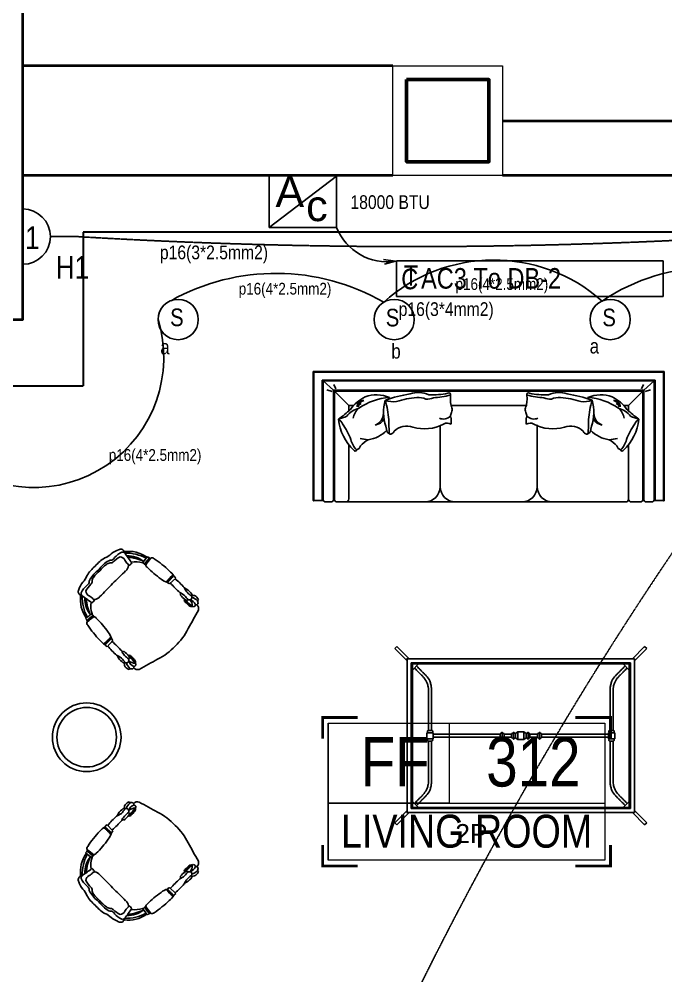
# Model space of a CAD drawing. Header units: inches. Extents: x 23642 to 146359, y -5490 to 33031.
# Drawn here: x 56907 to 59603, y 16774 to 20761 of the extents above; entities that cross this region are included whole.
import ezdxf
from ezdxf.enums import TextEntityAlignment as Align

# ---------------------------------------------------------------- set-up
doc = ezdxf.new("R2010")
doc.units = ezdxf.units.IN
doc.header["$LTSCALE"] = 5
doc.header["$MEASUREMENT"] = 0
doc.linetypes.add('Hidden (½x)', pattern=[0.1875, 0.125, -0.0625])
for name, color, linetype, lineweight in [('00-marble', 105, 'Continuous', 20), ('00-structure', 7, 'Continuous', 50), ('00-wall15-20', 30, 'Continuous', 40), ('00_Annotation', 231, 'Continuous', 15), ('_att-Text', 241, 'Continuous', 20)]:
    doc.layers.add(name, color=color, linetype=linetype, lineweight=lineweight)
for name, color, linetype in [('furn', 7, 'Continuous'), ('Lighting', 3, 'Continuous'), ('LowPower', 4, 'Continuous'), ('Power', 2, 'Continuous')]:
    doc.layers.add(name, color=color, linetype=linetype)
doc.styles.add('ROMANS', font='')
doc.styles.get("Standard").update_dxf_attribs({"font": 'arial.ttf'})
doc.styles.add('STYLE5', font='', dxfattribs={"height": 20})
doc.styles.get('ROMANS').set_extended_font_data('Arial Narrow')
doc.styles.get('STYLE5').set_extended_font_data('Arial Narrow')

# ---------------------------------------------------------------- blocks, each defined once
blk = doc.blocks.new('ROOM TAG')
at = {"layer": '00_Annotation', "lineweight": 25, "const_width": 10}
for points in [[(-332.6, 312.4), (-461.2, 312.4), (-461.2, 235.1)], [(460.5, 312.4), (589.1, 312.4), (589.1, 235.1)], [(-332.6, -229.2), (-461.2, -229.2), (-461.2, -152)], [(460.5, -229.2), (589.1, -229.2), (589.1, -152)]]:
    blk.add_lwpolyline(points, dxfattribs=at)
at = {"layer": '00_Annotation'}
blk.add_lwpolyline([(-440.2, 291.4), (568.1, 291.4), (568.1, -208.2), (-440.2, -208.2)], close=True, dxfattribs=at)
blk.add_lwpolyline([(-440.2, 291.4), (-440.2, -208.2)], dxfattribs=at)
at = {"layer": '_att-Text', "transparency": 33554687}
for points in [[(-440.2, 291.4), (568.1, 291.4)], [(-440.2, 0), (568.1, 0)]]:
    blk.add_lwpolyline(points, dxfattribs=at)
blk.add_lwpolyline([(-440.2, 291.4), (0, 291.4), (0, 0), (-440.2, 0)], close=True, dxfattribs=at)
at = {"layer": '00_Annotation', "style": 'STYLE5'}
for tag, height, p in [('FL', 180, (-196.6, 150.8)), ('#', 180, (307.8, 150.8)), ('NAME', 120, (64, -102.2))]:
    blk.add_attdef(tag, text='', height=height, dxfattribs=at).set_placement(p, align=Align.MIDDLE_CENTER)
blk = doc.blocks.new('TABLE9')
at = {"layer": 'furn'}
for p, q in [((-0.0806, 0.8138), (-0.0672, 0.8272)), ((-0.0672, 0.8272), (0.0134, 0.7465)), ((1.0751, 0.8272), (0.9945, 0.7465)), ((1.0885, 0.8138), (1.0751, 0.8272)), ((-0.0806, 0.8138), (0, 0.7332)), ((1.0885, 0.8138), (1.0079, 0.7332)), ((0, 0.7465), (1.0079, 0.7465)), ((0, 0.7465), (0, -0.7465)), ((0.026, 0.7206), (0.9819, 0.7206)), ((0.026, 0.7206), (0.026, -0.7162)), ((0.0338, 0.7128), (0.9741, 0.7128)), ((0.0338, 0.7128), (0.0338, -0.7085)), ((0.0338, 0.6727), (0.0738, 0.7128)), ((0.9741, 0.6727), (0.9341, 0.7128)), ((0.9741, 0.6727), (0.9341, 0.7128)), ((0.9741, 0.7128), (0.9741, -0.7085)), ((0.9819, 0.7206), (0.9819, -0.7162)), ((1.0079, 0.7465), (1.0079, -0.7465)), ((0.2263, 0.6066), (0.4689, 0.6066)), ((0.2263, 0.5877), (0.4689, 0.5877)), ((0.4689, 0.6081), (0.4689, 0.5861)), ((0.4844, 0.6178), (0.4844, 0.5764)), ((0.5039, 0.6178), (0.4844, 0.6178)), ((0.4844, 0.5764), (0.5039, 0.5764)), ((0.4945, 0.1374), (0.4945, 0.5756)), ((0.5039, 0.6178), (0.5235, 0.6178)), ((0.5235, 0.5764), (0.5039, 0.5764)), ((0.5134, 0.1374), (0.5134, 0.5756)), ((0.5235, 0.6178), (0.5235, 0.5764)), ((0.5389, 0.6081), (0.5389, 0.5861)), ((0.7816, 0.6066), (0.5389, 0.6066)), ((0.7816, 0.5877), (0.5389, 0.5877)), ((0.5039, 0.1374), (0.4902, 0.1374)), ((0.5039, 0.1374), (0.5177, 0.1374)), ((0.4819, 0.1248), (0.5039, 0.1248)), ((0.4819, 0.1248), (0.5039, 0.1248)), ((0.5039, 0.1122), (0.4901, 0.1122)), ((0.4945, 0.0622), (0.4945, 0.1122)), ((0.5259, 0.1248), (0.5039, 0.1248)), ((0.5259, 0.1248), (0.5039, 0.1248)), ((0.5039, 0.1122), (0.5178, 0.1122)), ((0.5134, 0.0622), (0.5134, 0.1122)), ((0.4781, 0.0216), (0.4901, 0.0369)), ((0.4781, 0.0216), (0.5298, 0.0216)), ((0.4781, 0.0022), (0.4781, 0.0216)), ((0.4781, 0.0022), (0.4781, -0.0173)), ((0.5259, 0.0495), (0.4819, 0.0495)), ((0.5039, 0.0369), (0.4901, 0.0369)), ((0.5178, 0.0622), (0.4902, 0.0622)), ((0.5242, 0.0496), (0.5022, 0.0496)), ((0.5039, 0.0369), (0.5178, 0.0369)), ((0.5298, 0.0216), (0.5178, 0.0369)), ((0.5298, 0.0216), (0.5298, 0.0022)), ((0.5298, -0.0173), (0.5298, 0.0022)), ((0.4781, -0.0173), (0.4901, -0.0326)), ((0.4781, -0.0173), (0.5298, -0.0173)), ((0.5259, -0.0452), (0.4819, -0.0452)), ((0.5039, -0.0326), (0.4901, -0.0326)), ((0.5178, -0.0579), (0.4902, -0.0579)), ((0.4945, -0.0579), (0.4945, -0.1079)), ((0.5242, -0.0453), (0.5022, -0.0453)), ((0.5039, -0.0326), (0.5178, -0.0326)), ((0.5134, -0.0579), (0.5134, -0.1079)), ((0.5298, -0.0173), (0.5178, -0.0326)), ((0.4819, -0.1205), (0.5039, -0.1205)), ((0.4819, -0.1205), (0.5039, -0.1205)), ((0.5039, -0.1079), (0.4901, -0.1079)), ((0.5039, -0.1079), (0.5178, -0.1079)), ((0.5259, -0.1205), (0.5039, -0.1205)), ((0.5259, -0.1205), (0.5039, -0.1205)), ((0.5039, -0.1331), (0.4902, -0.1331)), ((0.4945, -0.1331), (0.4945, -0.5712)), ((0.5039, -0.1331), (0.5177, -0.1331)), ((0.5134, -0.1331), (0.5134, -0.5712)), ((0.2263, -0.5833), (0.4689, -0.5833)), ((0.2263, -0.6022), (0.4689, -0.6022)), ((0.4689, -0.6038), (0.4689, -0.5818)), ((0.4844, -0.6135), (0.4844, -0.5721)), ((0.4844, -0.5721), (0.5039, -0.5721)), ((0.5039, -0.6135), (0.4844, -0.6135)), ((0.5235, -0.5721), (0.5039, -0.5721)), ((0.5039, -0.6135), (0.5235, -0.6135)), ((0.5235, -0.6135), (0.5235, -0.5721)), ((0.5389, -0.6038), (0.5389, -0.5818)), ((0.7816, -0.5833), (0.5389, -0.5833)), ((0.7816, -0.6022), (0.5389, -0.6022)), ((0.0338, -0.6684), (0.0738, -0.7085)), ((0.9741, -0.6684), (0.9341, -0.7085)), ((0.9741, -0.6684), (0.9341, -0.7085)), ((-0.0806, -0.8095), (0, -0.7289)), ((-0.0672, -0.8228), (0.0134, -0.7422)), ((0, -0.7422), (1.0079, -0.7422)), ((0.026, -0.7162), (0.9819, -0.7162)), ((0.0338, -0.7085), (0.9741, -0.7085)), ((1.0751, -0.8228), (0.9945, -0.7422)), ((1.0885, -0.8095), (1.0079, -0.7289)), ((-0.0806, -0.8095), (-0.0672, -0.8228)), ((1.0885, -0.8095), (1.0751, -0.8228))]:
    blk.add_line(p, q, dxfattribs=at)
for points in [[(0.2266, 0.6065), (0.2047, 0.6068), (0.1834, 0.6094), (0.1592, 0.6155), (0.1255, 0.6364), (0.1102, 0.6497), (0.0944, 0.6655), (0.0801, 0.6798), (0.0688, 0.6911), (0.0605, 0.6994)], [(0.7813, 0.6065), (0.8032, 0.6068), (0.8244, 0.6094), (0.8487, 0.6155), (0.8823, 0.6364), (0.8976, 0.6497), (0.9134, 0.6655), (0.9278, 0.6798), (0.939, 0.6911), (0.9474, 0.6994)], [(0.2263, 0.5877), (0.1912, 0.5882), (0.1683, 0.5919), (0.1451, 0.5994), (0.1112, 0.622), (0.0969, 0.6363), (0.081, 0.6521), (0.0667, 0.6664), (0.0555, 0.6777), (0.0471, 0.6861)], [(0.7816, 0.5877), (0.8167, 0.5882), (0.8396, 0.5919), (0.8628, 0.5994), (0.8967, 0.622), (0.911, 0.6363), (0.9268, 0.6521), (0.9411, 0.6664), (0.9524, 0.6777), (0.9608, 0.6861)], [(0.4844, 0.6095), (0.4823, 0.6132), (0.476, 0.6148), (0.4707, 0.6125), (0.4689, 0.6081)], [(0.4844, 0.5848), (0.4823, 0.581), (0.476, 0.5795), (0.4707, 0.5817), (0.4689, 0.5861)], [(0.5235, 0.6095), (0.5255, 0.6132), (0.5319, 0.6148), (0.5372, 0.6125), (0.5389, 0.6081)], [(0.5235, 0.5848), (0.5255, 0.581), (0.5319, 0.5795), (0.5372, 0.5817), (0.5389, 0.5861)], [(0.4901, 0.1375), (0.4904, 0.1347), (0.4889, 0.1324), (0.4865, 0.1306), (0.4847, 0.1291), (0.4829, 0.1269), (0.4819, 0.1248)], [(0.5178, 0.1375), (0.5175, 0.1347), (0.519, 0.1324), (0.5213, 0.1306), (0.5231, 0.1291), (0.525, 0.1269), (0.5259, 0.1248)], [(0.4901, 0.0622), (0.4904, 0.0594), (0.4889, 0.0571), (0.4865, 0.0553), (0.4847, 0.0538), (0.4829, 0.0516), (0.4819, 0.0495)], [(0.4901, -0.0579), (0.4904, -0.0551), (0.4889, -0.0528), (0.4865, -0.051), (0.4847, -0.0495), (0.4829, -0.0473), (0.4819, -0.0452)], [(0.4901, -0.1331), (0.4904, -0.1304), (0.4889, -0.1281), (0.4865, -0.1263), (0.4847, -0.1248), (0.4829, -0.1225), (0.4819, -0.1205)], [(0.5178, -0.1331), (0.5175, -0.1304), (0.519, -0.1281), (0.5213, -0.1263), (0.5231, -0.1248), (0.525, -0.1225), (0.5259, -0.1205)], [(0.2263, -0.5833), (0.1912, -0.5839), (0.1683, -0.5876), (0.1451, -0.595), (0.1112, -0.6177), (0.0969, -0.632), (0.081, -0.6478), (0.0667, -0.6621), (0.0555, -0.6734), (0.0471, -0.6818)], [(0.2266, -0.6022), (0.2047, -0.6024), (0.1834, -0.6051), (0.1592, -0.6112), (0.1255, -0.6321), (0.1102, -0.6454), (0.0944, -0.6612), (0.0801, -0.6755), (0.0688, -0.6868), (0.0605, -0.6951)], [(0.4844, -0.5804), (0.4823, -0.5767), (0.476, -0.5752), (0.4707, -0.5774), (0.4689, -0.5818)], [(0.4844, -0.6051), (0.4823, -0.6089), (0.476, -0.6104), (0.4707, -0.6082), (0.4689, -0.6038)], [(0.5235, -0.5804), (0.5255, -0.5767), (0.5319, -0.5752), (0.5372, -0.5774), (0.5389, -0.5818)], [(0.5235, -0.6051), (0.5255, -0.6089), (0.5319, -0.6104), (0.5372, -0.6082), (0.5389, -0.6038)], [(0.7813, -0.6022), (0.8032, -0.6024), (0.8244, -0.6051), (0.8487, -0.6112), (0.8823, -0.6321), (0.8976, -0.6454), (0.9134, -0.6612), (0.9278, -0.6755), (0.939, -0.6868), (0.9474, -0.6951)], [(0.7816, -0.5833), (0.8167, -0.5839), (0.8396, -0.5876), (0.8628, -0.595), (0.8967, -0.6177), (0.911, -0.632), (0.9268, -0.6478), (0.9411, -0.6621), (0.9524, -0.6734), (0.9608, -0.6818)]]:
    blk.add_spline(points, degree=3, dxfattribs=at)
for points in [[(0.4901, 0.1122), (0.4903, 0.1131), (0.4908, 0.115), (0.4889, 0.1175), (0.4867, 0.1189), (0.4845, 0.1206), (0.4829, 0.1225), (0.4822, 0.1241), (0.4819, 0.1248)], [(0.5178, 0.1122), (0.5175, 0.1131), (0.517, 0.115), (0.5189, 0.1175), (0.5212, 0.1189), (0.5233, 0.1206), (0.525, 0.1225), (0.5257, 0.1241), (0.5259, 0.1248)], [(0.4901, 0.0369), (0.4903, 0.0379), (0.4908, 0.0397), (0.4889, 0.0422), (0.4867, 0.0436), (0.4845, 0.0453), (0.4829, 0.0473), (0.4822, 0.0488), (0.4819, 0.0495)], [(0.5178, 0.0622), (0.5175, 0.0612), (0.517, 0.0594), (0.5189, 0.0569), (0.5212, 0.0555), (0.5233, 0.0538), (0.525, 0.0518), (0.5257, 0.0502), (0.5259, 0.0495)], [(0.5178, 0.0369), (0.5175, 0.0379), (0.517, 0.0397), (0.5189, 0.0422), (0.5212, 0.0436), (0.5233, 0.0453), (0.525, 0.0473), (0.5257, 0.0488), (0.5259, 0.0495)], [(0.4901, -0.0326), (0.4903, -0.0335), (0.4908, -0.0354), (0.4889, -0.0379), (0.4867, -0.0393), (0.4845, -0.041), (0.4829, -0.0429), (0.4822, -0.0445), (0.4819, -0.0452)], [(0.5178, -0.0326), (0.5175, -0.0335), (0.517, -0.0354), (0.5189, -0.0379), (0.5212, -0.0393), (0.5233, -0.041), (0.525, -0.0429), (0.5257, -0.0445), (0.5259, -0.0452)], [(0.5178, -0.0579), (0.5175, -0.0569), (0.517, -0.055), (0.5189, -0.0526), (0.5212, -0.0512), (0.5233, -0.0495), (0.525, -0.0475), (0.5257, -0.0459), (0.5259, -0.0452)], [(0.4901, -0.1079), (0.4903, -0.1088), (0.4908, -0.1107), (0.4889, -0.1132), (0.4867, -0.1146), (0.4845, -0.1163), (0.4829, -0.1182), (0.4822, -0.1198), (0.4819, -0.1205)], [(0.5178, -0.1079), (0.5175, -0.1088), (0.517, -0.1107), (0.5189, -0.1132), (0.5212, -0.1146), (0.5233, -0.1163), (0.525, -0.1182), (0.5257, -0.1198), (0.5259, -0.1205)]]:
    blk.add_open_spline(points, degree=3, knots=[0.00001011, 0.00001011, 0.00001011, 0.00001011, 0.00192772, 0.00385841, 0.00588893, 0.00753799, 0.00955823, 0.01111922, 0.01111922, 0.01111922, 0.01111922], dxfattribs=at)
blk = doc.blocks.new('CHAIR6')
at = {"layer": 'furn'}
for p, q in [((0.41, 0.26), (0.4094, 0.3185)), ((0.4281, 0.3181), (0.4272, 0.263)), ((0.41, -0.26), (0.4094, -0.3185)), ((0.4281, -0.3181), (0.4272, -0.263))]:
    blk.add_line(p, q, dxfattribs=at)
for centre in [(0.4053, 0.3148), (0.2174, 0.2867), (0.2187, 0.2766), (0.22, 0.2683), (0.2209, 0.2599), (0.2221, 0.2517), (0.4052, 0.3065), (0.4053, 0.2897), (0.4054, 0.2981), (0.4054, 0.2729), (0.4055, 0.2812), (0.4056, 0.2643), (0.2231, 0.2433), (0.2221, -0.2517), (0.2231, -0.2433), (0.2174, -0.2867), (0.2187, -0.2766), (0.22, -0.2683), (0.2209, -0.2599), (0.4052, -0.3065), (0.4053, -0.2897), (0.4053, -0.3148), (0.4054, -0.2981), (0.4054, -0.2729), (0.4055, -0.2812), (0.4056, -0.2643)]:
    blk.add_circle(centre, 0.00425, dxfattribs=at)
for centre, radius, start, end in [((0.3719, -0.3167), 0.6382, 90.6066, 102.05541), ((0.3772, 0.1685), 0.1534, 77.89638, 94.52684), ((3.3638, 0.3149), 2.9628, 179.90105, 181.14792), ((0.4178, 0.2794), 0.04, 75.21702, 102.18253), ((0.4807, -0.3094), 0.6241, 87.1388, 94.84242), ((0.5163, 0.348), 0.0344, 262.5365, 295.12391), ((0.5543, 0.4048), 0.1004, 244.96152, 286.92621), ((0.5573, 0.1986), 0.1211, 80.56871, 102.58021), ((0.569, 0.3057), 0.0148, 11.93121, 56.71364), ((0.5574, 0.3682), 0.0592, 293.70731, 312.31146), ((0.6147, 0.2731), 0.0542, 72.72663, 108.72189), ((0.6287, 0.3179), 0.00734, 318.72654, 73.20464), ((0.2315, 0.0781), 0.2058, 99.53594, 142.96968), ((0.288, -0.009), 0.2959, 107.467, 135.69066), ((0.1998, 0.3299), 0.0425, 267.37882, 299.53851), ((0.5076, 0.3087), 0.3105, 183.92135, 193.66405), ((0.91, 0.35), 0.6998, 184.95819, 189.17441), ((0.2369, 0.2913), 0.0162, 83.97727, 174.0092), ((2.2364, 0.5463), 2.0315, 187.16408, 188.67417), ((0.357, 0.3514), 0.1057, 274.42127, 300.14813), ((0.4118, 0.3013), 0.0413, 267.60688, 291.9537), ((0.4709, 1.0442), 0.7753, 266.77935, 273.30843), ((0.5583, 0.1491), 0.1284, 78.32163, 109.43704), ((0.5171, 0.2599), 0.0105, 7.92951, 98.404), ((0.5475, 0.4175), 0.1574, 262.69111, 279.4279), ((0.5763, 0.2592), 0.00554, 151.0446, 320.63906), ((0.5726, 0.2536), 0.00119, 58.88827, 217.83169), ((0.5864, 0.2986), 0.0481, 252.15364, 277.04405), ((0.5749, 0.272), 0.00992, 261.06044, 17.03518), ((0.6, 0.6108), 0.3491, 266.32513, 275.76594), ((0.5857, 0.2587), 0.00592, 143.235, 315.8485), ((0.5811, 0.2921), 0.0168, 1.95853, 81.75781), ((0.5706, 0.2994), 0.0282, 299.26311, 346.05528), ((0.54, 0.2614), 0.0504, 352.19447, 0.49312), ((0.5958, 0.265), 0.012, 240.91565, 292.3604), ((0.5993, 0.2232), 0.0286, 84.23587, 104.22566), ((0.6205, 0.2416), 0.0492, 62.08685, 124.06689), ((0.5958, 0.2324), 0.05, 38.36456, 93.27362), ((0.6272, 0.2528), 0.0606, 83.33143, 123.59051), ((0.6298, 0.2592), 0.03, 175.25421, 190.14236), ((0.6039, 0.2608), 0.00773, 242.68072, 299.22641), ((0.6055, 0.322), 0.0704, 267.27867, 279.33441), ((0.6233, 0.2599), 0.0167, 173.50236, 200.39748), ((0.6103, 0.2582), 0.0049, 236.84733, 330.71615), ((0.6462, 0.2619), 0.0322, 179.91617, 191.03659), ((0.6177, 0.2574), 0.00347, 207.27606, 12.12043), ((0.6201, 0.2638), 0.0117, 254.38571, 324.07897), ((0.7103, 0.267), 0.0896, 182.99093, 185.70819), ((0.6264, 0.2651), 0.00881, 232.86154, 349.28828), ((0.6327, 0.2954), 0.0177, 352.68742, 85.29917), ((0.6348, 0.276), 0.0126, 270.96281, 46.15927), ((0.6241, 0.3083), 0.0303, 309.85115, 329.87174), ((0.651, 0.2582), 0.0349, 27.02079, 91.1191), ((5.5909, 1.6415), 5.0957, 195.56602, 197.11239), ((0.0568, 0.1796), 0.0247, 65.10842, 167.8729), ((0.2078, 0.1391), 0.1575, 161.79448, 183.48135), ((0.076, 0.1763), 0.0215, 90.49656, 146.04111), ((0.0747, 0.2065), 0.00875, 210.7256, 277.12246), ((1.2944, 7.3493), 7.2545, 260.32992, 260.96162), ((0.2204, 0.0839), 0.1637, 95.98601, 137.80844), ((0.2974, -0.0268), 0.2892, 108.96584, 130.74832), ((0.2701, 0.1022), 0.1479, 115.74239, 145.5422), ((0.217, 0.2087), 0.0298, 85.88245, 112.38941), ((0.2036, 0.356), 0.1186, 277.54736, 281.93488), ((0.2433, 0.2647), 0.029, 238.53775, 274.93529), ((0.2506, 0.8795), 0.6438, 269.57373, 280.24813), ((-0.0992, 0.1308), 0.1161, 336.07618, 0.28835), ((0.1754, 0.1139), 0.1594, 153.58586, 173.67646), ((0.0085, 0.1198), 0.0432, 336.84052, 13.12552), ((0.2344, 0.1031), 0.1711, 161.37859, 179.7853), ((0.0962, 0.1341), 0.0336, 65.79003, 135.37187), ((0.1315, 0.2333), 0.0718, 252.51235, 277.4747), ((0.1416, 0.1481), 0.0139, 39.59763, 92.78598), ((0.1013, 0.1754), 0.0542, 340.13538, 9.97368), ((0.1123, 0.1263), 0.0505, 352.81567, 37.47081), ((0.3444, 0.019), 0.396, 357.24911, 18.10814), ((0.2403, 0.0222), 0.2414, 165.22851, 185.28449), ((0.2703, 0.0325), 0.2394, 166.65717, 187.80685), ((0.064, 0.0801), 0.0277, 124.74206, 163.83274), ((0.0904, 0.0544), 0.0465, 139.20017, 173.50108), ((0.0425, 0.1014), 0.0209, 307.26707, 6.28043), ((-4.0332, 0.095), 4.1956, 358.70239, 0.34145), ((0.4579, 0.0143), 0.4162, 173.74932, 181.97518), ((0.2403, -0.0222), 0.2414, 174.71551, 194.77149), ((0.2703, -0.0325), 0.2394, 172.19315, 193.34283), ((0.4579, -0.0143), 0.4162, 178.02482, 186.25068), ((0.0904, -0.0544), 0.0465, 186.49892, 220.79983), ((-4.0332, -0.095), 4.1956, 359.65855, 1.29761), ((0.3444, -0.019), 0.396, 341.89186, 2.75089), ((-0.0992, -0.1308), 0.1161, 359.71165, 23.92382), ((0.064, -0.0801), 0.0277, 196.16726, 235.25794), ((0.0085, -0.1198), 0.0432, 346.87448, 23.15948), ((0.0425, -0.1014), 0.0209, 353.71957, 52.73293), ((0.2344, -0.1031), 0.1711, 180.2147, 198.62141), ((0.1123, -0.1263), 0.0505, 322.52919, 7.18433), ((0.1754, -0.1139), 0.1594, 186.32354, 206.41414), ((0.0568, -0.1796), 0.0247, 192.1271, 294.89158), ((0.2078, -0.1391), 0.1575, 176.51865, 198.20552), ((0.0962, -0.1341), 0.0336, 224.62813, 294.20997), ((1.2944, -7.3493), 7.2545, 99.03838, 99.67008), ((0.1315, -0.2333), 0.0718, 82.5253, 107.48765), ((0.1416, -0.1481), 0.0139, 267.21402, 320.40237), ((0.2701, -0.1022), 0.1479, 214.4578, 244.25761), ((0.1013, -0.1754), 0.0542, 350.02632, 19.86462), ((5.5909, -1.6415), 5.0957, 162.88761, 164.43398), ((0.076, -0.1763), 0.0215, 213.95889, 269.50344), ((0.0747, -0.2065), 0.00875, 82.87754, 149.2744), ((0.2315, -0.0781), 0.2058, 217.03032, 260.46406), ((0.288, 0.009), 0.2959, 224.30934, 252.533), ((0.2204, -0.0839), 0.1637, 222.19156, 264.01399), ((0.2974, 0.0268), 0.2892, 229.25168, 251.03416), ((0.5076, -0.3087), 0.3105, 166.33595, 176.07865), ((0.217, -0.2087), 0.0298, 247.61059, 274.11755), ((0.91, -0.35), 0.6998, 170.82559, 175.04181), ((0.2036, -0.356), 0.1186, 78.06512, 82.45264), ((2.2364, -0.5463), 2.0315, 171.32583, 172.83592), ((0.2433, -0.2647), 0.029, 85.06471, 121.46225), ((0.2506, -0.8795), 0.6438, 79.75187, 90.42627), ((0.357, -0.3514), 0.1057, 59.85187, 85.57873), ((0.5864, -0.2986), 0.0481, 82.95595, 107.84636), ((0.1998, -0.3299), 0.0425, 60.46149, 92.62118), ((0.2369, -0.2913), 0.0162, 185.9908, 276.02273), ((0.3719, 0.3167), 0.6382, 257.94459, 269.3934), ((3.3638, -0.3149), 2.9628, 178.85208, 180.09895), ((0.4118, -0.3013), 0.0413, 68.0463, 92.39312), ((0.4709, -1.0442), 0.7753, 86.69157, 93.22065), ((0.4807, 0.3094), 0.6241, 265.15758, 272.8612), ((0.5543, -0.4048), 0.1004, 73.07379, 115.03848), ((0.5171, -0.2599), 0.0105, 261.596, 352.07049), ((0.5583, -0.1491), 0.1284, 250.56296, 281.67837), ((0.5475, -0.4175), 0.1574, 80.5721, 97.30889), ((0.5763, -0.2592), 0.00554, 39.36094, 208.9554), ((0.5726, -0.2536), 0.00119, 142.16831, 301.11173), ((0.5749, -0.272), 0.00992, 342.96482, 98.93956), ((0.569, -0.3057), 0.0148, 303.28636, 348.06879), ((0.6, -0.6108), 0.3491, 84.23406, 93.67487), ((0.5857, -0.2587), 0.00592, 44.1515, 216.765), ((0.5811, -0.2921), 0.0168, 278.24219, 358.04147), ((0.5706, -0.2994), 0.0282, 13.94472, 60.73689), ((0.5958, -0.265), 0.012, 67.6396, 119.08435), ((0.54, -0.2614), 0.0504, 359.50688, 7.80553), ((0.5993, -0.2232), 0.0286, 255.77434, 275.76413), ((0.5958, -0.2324), 0.05, 266.72638, 321.63544), ((0.6205, -0.2416), 0.0492, 235.93311, 297.91315), ((0.6272, -0.2528), 0.0606, 236.40949, 276.66857), ((0.6298, -0.2592), 0.03, 169.85764, 184.74579), ((0.6039, -0.2608), 0.00773, 60.77359, 117.31928), ((0.6055, -0.322), 0.0704, 80.66559, 92.72133), ((0.6233, -0.2599), 0.0167, 159.60252, 186.49764), ((0.6103, -0.2582), 0.0049, 29.28385, 123.15267), ((0.6462, -0.2619), 0.0322, 168.96341, 180.08383), ((0.6177, -0.2574), 0.00347, 347.87957, 152.72394), ((0.6201, -0.2638), 0.0117, 35.92103, 105.61429), ((0.7103, -0.267), 0.0896, 174.29181, 177.00907), ((0.6264, -0.2651), 0.00881, 10.71172, 127.13846), ((0.6287, -0.3179), 0.00734, 286.79536, 41.27346), ((0.6327, -0.2954), 0.0177, 274.70083, 7.31258), ((0.6348, -0.276), 0.0126, 313.84073, 89.03719), ((0.6241, -0.3083), 0.0303, 30.12826, 50.14885), ((0.651, -0.2582), 0.0349, 268.8809, 332.97921), ((0.3772, -0.1685), 0.1534, 265.47316, 282.10362), ((0.4178, -0.2794), 0.04, 257.81747, 284.78298), ((0.5163, -0.348), 0.0344, 64.87609, 97.4635), ((0.5573, -0.1986), 0.1211, 257.41979, 279.43129), ((0.5574, -0.3682), 0.0592, 47.68854, 66.29269), ((0.6147, -0.2731), 0.0542, 251.27811, 287.27337)]:
    blk.add_arc(centre, radius, start, end, dxfattribs=at)
blk = doc.blocks.new('A$C56DE22B7')
at = {"layer": 'furn'}
for radius in [0.225, 0.195]:
    blk.add_circle((0.225, 2.677), radius, dxfattribs=at)
for name, p, rotation in [('CHAIR6', (0.2808, 3.798), 315), ('TABLE9', (3.0685, 3.1909), 270)]:
    blk.add_blockref(name, p, dxfattribs=dict(at, rotation=rotation))
at = {"layer": 'furn', "xscale": -1, "rotation": 225}
blk.add_blockref('CHAIR6', (0.2808, 1.576), dxfattribs=at)
blk = doc.blocks.new('COUCH6')
at = {"layer": 'furn'}
for p, q in [((-1.1501, -0.8463), (-1.1501, 0)), ((-1.1501, 0), (0, 0)), ((1.1501, 0), (0, 0)), ((1.1501, -0.8463), (1.1501, 0)), ((-1.1451, -0.8463), (-1.1451, -0.005)), ((-1.1451, -0.005), (0, -0.005)), ((-1.0906, -0.8453), (-1.0906, -0.0577)), ((-1.0906, -0.0577), (0, -0.0577)), ((-1.0856, -0.8353), (-1.0856, -0.0627)), ((-1.0856, -0.0627), (0, -0.0627)), ((-1.0164, -0.1236), (-1.0856, -0.0627)), ((1.1451, -0.005), (0, -0.005)), ((1.0906, -0.0577), (0, -0.0577)), ((1.0856, -0.0627), (0, -0.0627)), ((1.0164, -0.1236), (1.0856, -0.0627)), ((1.0856, -0.8353), (1.0856, -0.0627)), ((1.0906, -0.8453), (1.0906, -0.0577)), ((1.1451, -0.8463), (1.1451, -0.005)), ((-1.0263, -0.1311), (-1.0612, -0.1208)), ((-1.0164, -0.8353), (-1.0164, -0.1236)), ((-1.0164, -0.1236), (0, -0.1236)), ((-1.0009, -0.1136), (-1.0144, -0.0866)), ((1.0164, -0.1236), (0, -0.1236)), ((1.0009, -0.1136), (1.0144, -0.0866)), ((1.0164, -0.8353), (1.0164, -0.1236)), ((1.0263, -0.1311), (1.0612, -0.1208)), ((-1.0114, -0.8353), (-1.0114, -0.1286)), ((-1.0114, -0.1286), (0, -0.1286)), ((-0.917, -0.2229), (-1.0114, -0.1286)), ((-0.6507, -0.1709), (-0.6516, -0.1803)), ((1.0114, -0.1286), (0, -0.1286)), ((0.6507, -0.1709), (0.6516, -0.1803)), ((0.917, -0.2229), (1.0114, -0.1286)), ((1.0114, -0.8353), (1.0114, -0.1286)), ((-0.917, -0.2229), (-0.8844, -0.2229)), ((-0.917, -0.259), (-0.917, -0.2229)), ((-0.2469, -0.2229), (0, -0.2229)), ((0.2469, -0.2229), (0, -0.2229)), ((0.917, -0.2229), (0.8844, -0.2229)), ((0.917, -0.259), (0.917, -0.2229)), ((-0.665, -0.398), (-0.6739, -0.3593)), ((-0.318, -0.7552), (-0.318, -0.3506)), ((0.318, -0.7552), (0.318, -0.3554)), ((0.665, -0.398), (0.6739, -0.3593)), ((-0.6508, -0.4092), (-0.665, -0.398)), ((0.6508, -0.4092), (0.665, -0.398)), ((-0.917, -0.8353), (-0.917, -0.48)), ((0.917, -0.8353), (0.917, -0.48)), ((-1.1451, -0.8463), (-1.0916, -0.8463)), ((-1.0906, -0.8353), (-1.0906, -0.8453)), ((-1.0906, -0.8353), (-1.0856, -0.8353)), ((-1.0364, -0.8553), (-1.0656, -0.8553)), ((-0.937, -0.8553), (-0.9914, -0.8553)), ((-0.4181, -0.8553), (-0.897, -0.8553)), ((-0.2179, -0.8553), (-0.4181, -0.8553)), ((-0.2179, -0.8553), (0, -0.8553)), ((0.2179, -0.8553), (0, -0.8553)), ((0.2179, -0.8553), (0.4181, -0.8553)), ((0.4181, -0.8553), (0.9914, -0.8553)), ((0.937, -0.8553), (0.9914, -0.8553)), ((0.937, -0.8553), (0.9914, -0.8553)), ((1.0364, -0.8553), (1.0656, -0.8553)), ((1.0906, -0.8353), (1.0856, -0.8353)), ((1.0906, -0.8353), (1.0906, -0.8453)), ((1.1451, -0.8463), (1.0916, -0.8463))]:
    blk.add_line(p, q, dxfattribs=at)
for centre, radius, start, end in [((-0.6935, -0.4002), 0.2605, 116.61716, 144.57015), ((-0.6199, -0.5798), 0.41, 94.3064, 124.24766), ((-0.7351, -0.3719), 0.218, 67.21953, 110.1562), ((-0.3903, -0.9655), 0.8275, 98.67557, 110.29795), ((-0.4352, -0.6995), 0.5297, 93.94951, 108.49156), ((-0.4612, -0.298), 0.16, 64.49689, 109.71288), ((-0.4636, -0.3121), 0.1412, 68.12041, 93.31004), ((-0.4019, -0.0788), 0.1026, 264.95348, 292.56183), ((-0.3738, 0.4077), 0.5616, 268.1099, 280.95976), ((-0.4941, 1.0065), 1.1874, 276.3584, 281.81637), ((-0.2605, -0.1517), 0.0104, 337.65411, 129.2107), ((0.3523, -0.1787), 0.6036, 177.81706, 180.67732), ((0.4923, -0.1174), 0.7467, 185.25446, 188.12337), ((-0.4923, -0.1174), 0.7467, 351.87663, 354.74554), ((0.2605, -0.1517), 0.0104, 50.7893, 202.34589), ((-0.3523, -0.1787), 0.6036, 359.32268, 2.18294), ((0.4941, 1.0065), 1.1874, 258.18363, 263.6416), ((0.3738, 0.4077), 0.5616, 259.04024, 271.8901), ((0.4019, -0.0788), 0.1026, 247.43817, 275.04652), ((0.4612, -0.298), 0.16, 70.28712, 115.50311), ((0.4636, -0.3121), 0.1412, 86.68996, 111.87959), ((0.4352, -0.6995), 0.5297, 71.50844, 86.05049), ((0.3903, -0.9655), 0.8275, 69.70205, 81.32443), ((0.7351, -0.3719), 0.218, 69.8438, 112.78047), ((0.6199, -0.5798), 0.41, 55.75234, 85.6936), ((0.6935, -0.4002), 0.2605, 35.42985, 63.38284), ((-1.737, 0.6879), 1.2526, 306.90338, 311.57577), ((-0.8085, -0.3921), 0.157, 105.54086, 140.99269), ((-0.7757, -0.3273), 0.1143, 130.90927, 169.83826), ((-0.8227, -0.2301), 0.0392, 84.92852, 182.67064), ((-0.8092, -0.2372), 0.0473, 102.3256, 174.63718), ((-0.8175, -0.2488), 0.0419, 116.14342, 157.62806), ((-0.4135, -0.2689), 0.2757, 163.22567, 199.12388), ((-1.2327, -0.3515), 0.5785, 3.57396, 16.27286), ((-0.6254, -0.0511), 0.1477, 249.39872, 278.63857), ((-0.3066, -0.2538), 0.0672, 0.19522, 27.37766), ((0.3066, -0.2538), 0.0672, 152.62234, 179.80478), ((0.6254, -0.0511), 0.1477, 261.36143, 290.60128), ((1.2327, -0.3515), 0.5785, 163.72714, 176.42604), ((0.4135, -0.2689), 0.2757, 340.87612, 16.77433), ((0.8227, -0.2301), 0.0392, 357.32936, 95.07148), ((0.8092, -0.2372), 0.0473, 5.36282, 77.6744), ((0.8175, -0.2488), 0.0419, 22.37194, 63.85658), ((0.7757, -0.3273), 0.1143, 10.16174, 49.09073), ((0.8085, -0.3921), 0.157, 39.00731, 74.45914), ((1.737, 0.6879), 1.2526, 228.42423, 233.09662), ((-1.1356, 0.1688), 0.5056, 287.35579, 293.93444), ((-0.7783, -0.2698), 0.0893, 293.17936, 356.91871), ((-0.7589, -0.2677), 0.0857, 280.6079, 328.64782), ((-0.296, -0.2474), 0.0649, 245.50719, 314.42583), ((-0.2311, -0.2915), 0.0196, 155.48458, 217.91726), ((-0.3322, -0.2403), 0.0937, 332.69161, 351.86349), ((-0.4058, -0.3264), 0.1609, 352.88429, 8.17531), ((0.3322, -0.2403), 0.0937, 188.13651, 207.30839), ((0.4058, -0.3264), 0.1609, 171.82469, 187.11571), ((0.2311, -0.2915), 0.0196, 322.08274, 24.51542), ((0.296, -0.2474), 0.0649, 225.57417, 294.49281), ((0.7589, -0.2677), 0.0857, 211.35218, 259.3921), ((0.7783, -0.2698), 0.0893, 183.08129, 246.82064), ((1.1356, 0.1688), 0.5056, 246.06556, 252.64421), ((-1.0472, -0.3998), 0.1063, 32.17608, 54.05242), ((-0.6626, -0.2793), 0.3241, 186.10693, 226.96204), ((-1.5696, -0.7286), 0.7236, 22.89192, 32.18565), ((0.513, -0.3052), 1.1684, 180.49863, 185.10663), ((-0.5365, -0.4767), 0.1185, 70.4821, 134.60789), ((-0.4205, -0.1158), 0.2606, 252.95174, 298.53043), ((-0.2725, -0.3894), 0.0505, 58.55463, 117.80385), ((0.2725, -0.3894), 0.0505, 62.19615, 121.44537), ((0.4205, -0.1158), 0.2606, 241.46957, 287.04826), ((0.5365, -0.4767), 0.1185, 45.39211, 109.5179), ((-0.513, -0.3052), 1.1684, 354.89337, 359.50137), ((0.6626, -0.2793), 0.3241, 313.03796, 353.89307), ((1.5696, -0.7286), 0.7236, 147.81435, 157.10808), ((1.0472, -0.3998), 0.1063, 125.94758, 147.82392), ((-0.8131, -0.2526), 0.1966, 276.76881, 317.60176), ((-0.6432, -0.3863), 0.0242, 251.75441, 345.55562), ((0.6432, -0.3863), 0.0242, 194.44438, 288.24559), ((0.8131, -0.2526), 0.1966, 222.39824, 263.23119), ((-0.7549, -0.4097), 0.1528, 194.18022, 223.19602), ((-0.876, -0.4776), 0.038, 284.83159, 343.52549), ((-0.767, -0.1224), 0.3263, 256.45311, 265.96892), ((-0.7217, -0.5822), 0.1507, 116.94283, 141.47936), ((0.767, -0.1224), 0.3263, 274.03108, 283.54689), ((0.7217, -0.5822), 0.1507, 38.52064, 63.05717), ((0.876, -0.4776), 0.038, 196.47451, 255.16841), ((0.7549, -0.4097), 0.1528, 316.80398, 345.81978), ((-0.8752, -0.514), 0.00886, 194.0721, 357.96189), ((0.8752, -0.514), 0.00886, 182.03811, 345.9279), ((-0.4181, -0.7552), 0.1001, 270, 360), ((-0.2179, -0.7552), 0.1001, 180, 270), ((0.2179, -0.7552), 0.1001, 270, 0), ((0.4181, -0.7552), 0.1001, 180, 270), ((-1.1476, -0.8463), 0.0025, 180, 0), ((-1.0916, -0.8453), 0.001, 270, 0), ((-1.0916, -0.8453), 0.001, 270, 0), ((-1.0916, -0.8453), 0.001, 270, 0), ((-1.0656, -0.8353), 0.02, 180, 270), ((-1.0364, -0.8353), 0.02, 270, 0), ((-1.0139, -0.8353), 0.0025, 180, 0), ((-0.9914, -0.8353), 0.02, 180, 270), ((-0.937, -0.8353), 0.02, 270, 360), ((-0.897, -0.8353), 0.02, 180, 270), ((0.937, -0.8353), 0.02, 180, 270), ((0.9914, -0.8353), 0.02, 270, 0), ((1.0139, -0.8353), 0.0025, 180, 0), ((1.0364, -0.8353), 0.02, 180, 270), ((1.0656, -0.8353), 0.02, 270, 360), ((1.0916, -0.8453), 0.001, 180, 270), ((1.0916, -0.8453), 0.001, 180, 270), ((1.0916, -0.8453), 0.001, 180, 270), ((1.1476, -0.8463), 0.0025, 180, 0)]:
    blk.add_arc(centre, radius, start, end, dxfattribs=at)

msp = doc.modelspace()

# ---------------------------------------------------------------- linework, layer by layer
at = {"layer": '00-marble'}
msp.add_lwpolyline([(58465.14427, 20566.37528), (58922.28713, 20566.37528), (58922.28713, 20109.23242), (58465.14427, 20109.23242)], close=True, dxfattribs=at)
at = {"layer": '00-structure'}
msp.add_lwpolyline([(58522.28713, 20509.23242), (58865.14427, 20509.23242), (58865.14427, 20166.37528), (58522.28713, 20166.37528)], close=True, dxfattribs=at)
at = {"layer": '00-wall15-20', "transparency": 33554687}
msp.add_line((64122.28713, 20109.23242), (58922.28713, 20109.23242), dxfattribs=at)
msp.add_lwpolyline([(56830.85856, 23229.23242), (56830.85856, 19509.23242), (56922.28713, 19509.23242), (56922.28713, 21594.94671), (58608.00142, 21594.94671), (58608.00142, 21709.23242), (58608.00142, 21709.23242), (58608.00142, 21709.23242), (58608.00142, 21709.23242), (58608.00142, 21709.23242), (56922.28713, 21709.23242), (56922.28713, 23229.23242)], dxfattribs=at)
at = {"layer": '00-wall15-20'}
for points in [[(58465.14427, 20566.37528), (56922.28713, 20566.37528)], [(58922.28713, 20337.80385), (64122.28713, 20337.80385)], [(58465.14427, 20109.23242), (56922.28713, 20109.23242)]]:
    msp.add_lwpolyline(points, dxfattribs=at)
at = {"layer": 'Lighting', "linetype": 'Continuous', "lineweight": 30}
for p, q in [((62843.49056, 19873.90979), (57173.75254, 19873.90979)), ((57173.75254, 19873.90979), (57173.75254, 19233.56347)), ((56633.14648, 19233.56347), (57173.75254, 19233.56347))]:
    msp.add_line(p, q, dxfattribs=at)
at = {"layer": 'Lighting'}
for centre in [(57569.90618, 19509.23242), (58470.33908, 19509.23242), (59370.77198, 19509.23242)]:
    msp.add_circle(centre, 83.95532, dxfattribs=at)
for centre, radius, start, end in [((61483.14432, 29204.55137), 8561.22029, 254.599408655, 282.874003178), ((58885.08555, 19072.15848), 684.84983, 48.65527741, 132.02547227), ((57977.40366, 18806.41387), 895.32497, 59.88619462, 119.2206779), ((59797.33855, 18904.24426), 822.60158, 56.55597813, 123.98794827), ((56968.19009, 19350.9032), 541.76908, 231.33874753, 17.11820019)]:
    msp.add_arc(centre, radius, start, end, dxfattribs=at)
at = {"layer": 'LowPower', "linetype": 'Hidden (½x)', "transparency": 33554687}
for centre, radius, start, end in [((51592.64074, 17185.60445), 10309.72896, 17.798078834, 57.29333737), ((56682.90817, 20127.70331), 5466.17954, 2.19742847, 84.76442), ((72426.19815, 9869.57718), 15455.66366, 138.507806994, 170.517920901)]:
    msp.add_arc(centre, radius, start, end, dxfattribs=at)
at = {"layer": 'Power'}
for p, q in [((57949.51014, 19892.37232), (57949.51014, 20108.17633)), ((57949.51014, 20108.17633), (58230.42801, 20108.17633)), ((58229.97505, 20107.27894), (57949.51014, 19892.37232)), ((58230.42801, 20108.17633), (58230.42801, 19892.37232)), ((56922.28719, 19969.78301), (56922.28719, 19739.50773)), ((57037.42484, 19854.64537), (57152.56248, 19854.64537)), ((58230.42801, 19892.37232), (57949.51014, 19892.37232)), ((58475.57072, 19752.35135), (58426.3828, 19759.27776)), ((58475.57072, 19752.35135), (58429.85644, 19739.5375)), ((58479.72831, 19753.63565), (59591.3268, 19753.63565)), ((58479.72831, 19604.81878), (58479.72831, 19753.63565)), ((59591.3268, 19604.81878), (59591.3268, 19753.63565)), ((59591.3268, 19604.81878), (58479.72831, 19604.81878))]:
    msp.add_line(p, q, dxfattribs=at)
for centre, radius, start, end in [((56922.28719, 19854.64537), 115.13764, 270, 90), ((58441.46571, 19977.24492), 227.46488, 201.90841159, 278.62317568)]:
    msp.add_arc(centre, radius, start, end, dxfattribs=at)
at = {"layer": 'Power', "linetype": 'Hidden (½x)'}
msp.add_arc((58543.38686, 43110.96938), 23297.87542, 266.577551668, 274.335728608, dxfattribs=at)

# ---------------------------------------------------------------- block references
at = {"xscale": 635.908891857056, "yscale": 635.908891857056, "zscale": 635.908891857056}
msp.add_blockref('A$C56DE22B7', (57045.58987, 16066.38309), dxfattribs=at)
at = {"layer": '_att-Text', "transparency": 33554687, "xscale": 1.142857142857144, "yscale": 1.142857142857144, "zscale": 1.142857142857144}
msp.add_blockref('ROOM TAG', (58698.94735, 17493.99637), dxfattribs=at).add_auto_attribs({'#': '312', 'FL': 'FF', 'NAME': 'LIVING ROOM'})
at = {"layer": 'furn', "xscale": -635.908891857056, "yscale": 635.908891857056, "zscale": 635.908891857056}
msp.add_blockref('COUCH6', (58864.30235, 19293.08502), dxfattribs=at)

# ---------------------------------------------------------------- texts
at = {"layer": 'Lighting', "style": 'ROMANS'}
for s, height, p in [('p16(4*2.5mm2)', 48.9220092, (57822.33377, 19613.19615)), ('p16(4*2.5mm2)', 48.9220092, (58726.22987, 19632.59009)), ('S', 73.38301, (57536.70782, 19481.70747)), ('S', 73.38301, (58435.57228, 19480.55971)), ('S', 73.38301, (59338.38301, 19481.24705)), ('a', 61.15251, (59285.47534, 19367.87287)), ('a', 61.15251, (57495.5973, 19363.93699)), ('b', 61.15251, (58458.64833, 19346.53776)), ('p16(4*2.5mm2)', 48.9220092, (57280.65688, 18920.33942))]:
    msp.add_text(s, height=height, dxfattribs=at).set_placement(p)
at = {"layer": 'LowPower', "ltscale": 20, "transparency": 33554687}
msp.add_text('2P', height=78.610717, dxfattribs=at).set_placement((58792.34341, 17368.13042), align=Align.MIDDLE)
at = {"layer": 'Power'}
for s, p in [('A', (57975.36628, 19977.88667)), ('c', (58103.42365, 19919.20871))]:
    msp.add_text(s, height=128.50183, dxfattribs=at).set_placement(p)
at = {"layer": 'Power', "style": 'ROMANS'}
for s, height, p in [('18000 BTU', 57.111927, (58288.02893, 19969.85062)), ('1', 95.18654, (56931.98069, 19802.59102)), ('p16(3*2.5mm2)', 57.1119265, (57493.76618, 19760.35618)), ('H1', 95.186544, (57059.48298, 19679.22192)), ('T', 85.66789, (58510.75658, 19649.67937)), ('C', 85.66789, (58499.78839, 19635.28984)), ('AC3 To DB-2', 85.6678898, (58582.59293, 19637.91804)), ('p16(3*4mm2)', 57.1119265, (58489.03815, 19524.06637))]:
    msp.add_text(s, height=height, dxfattribs=at).set_placement(p)

doc.saveas('drawing.dxf')
